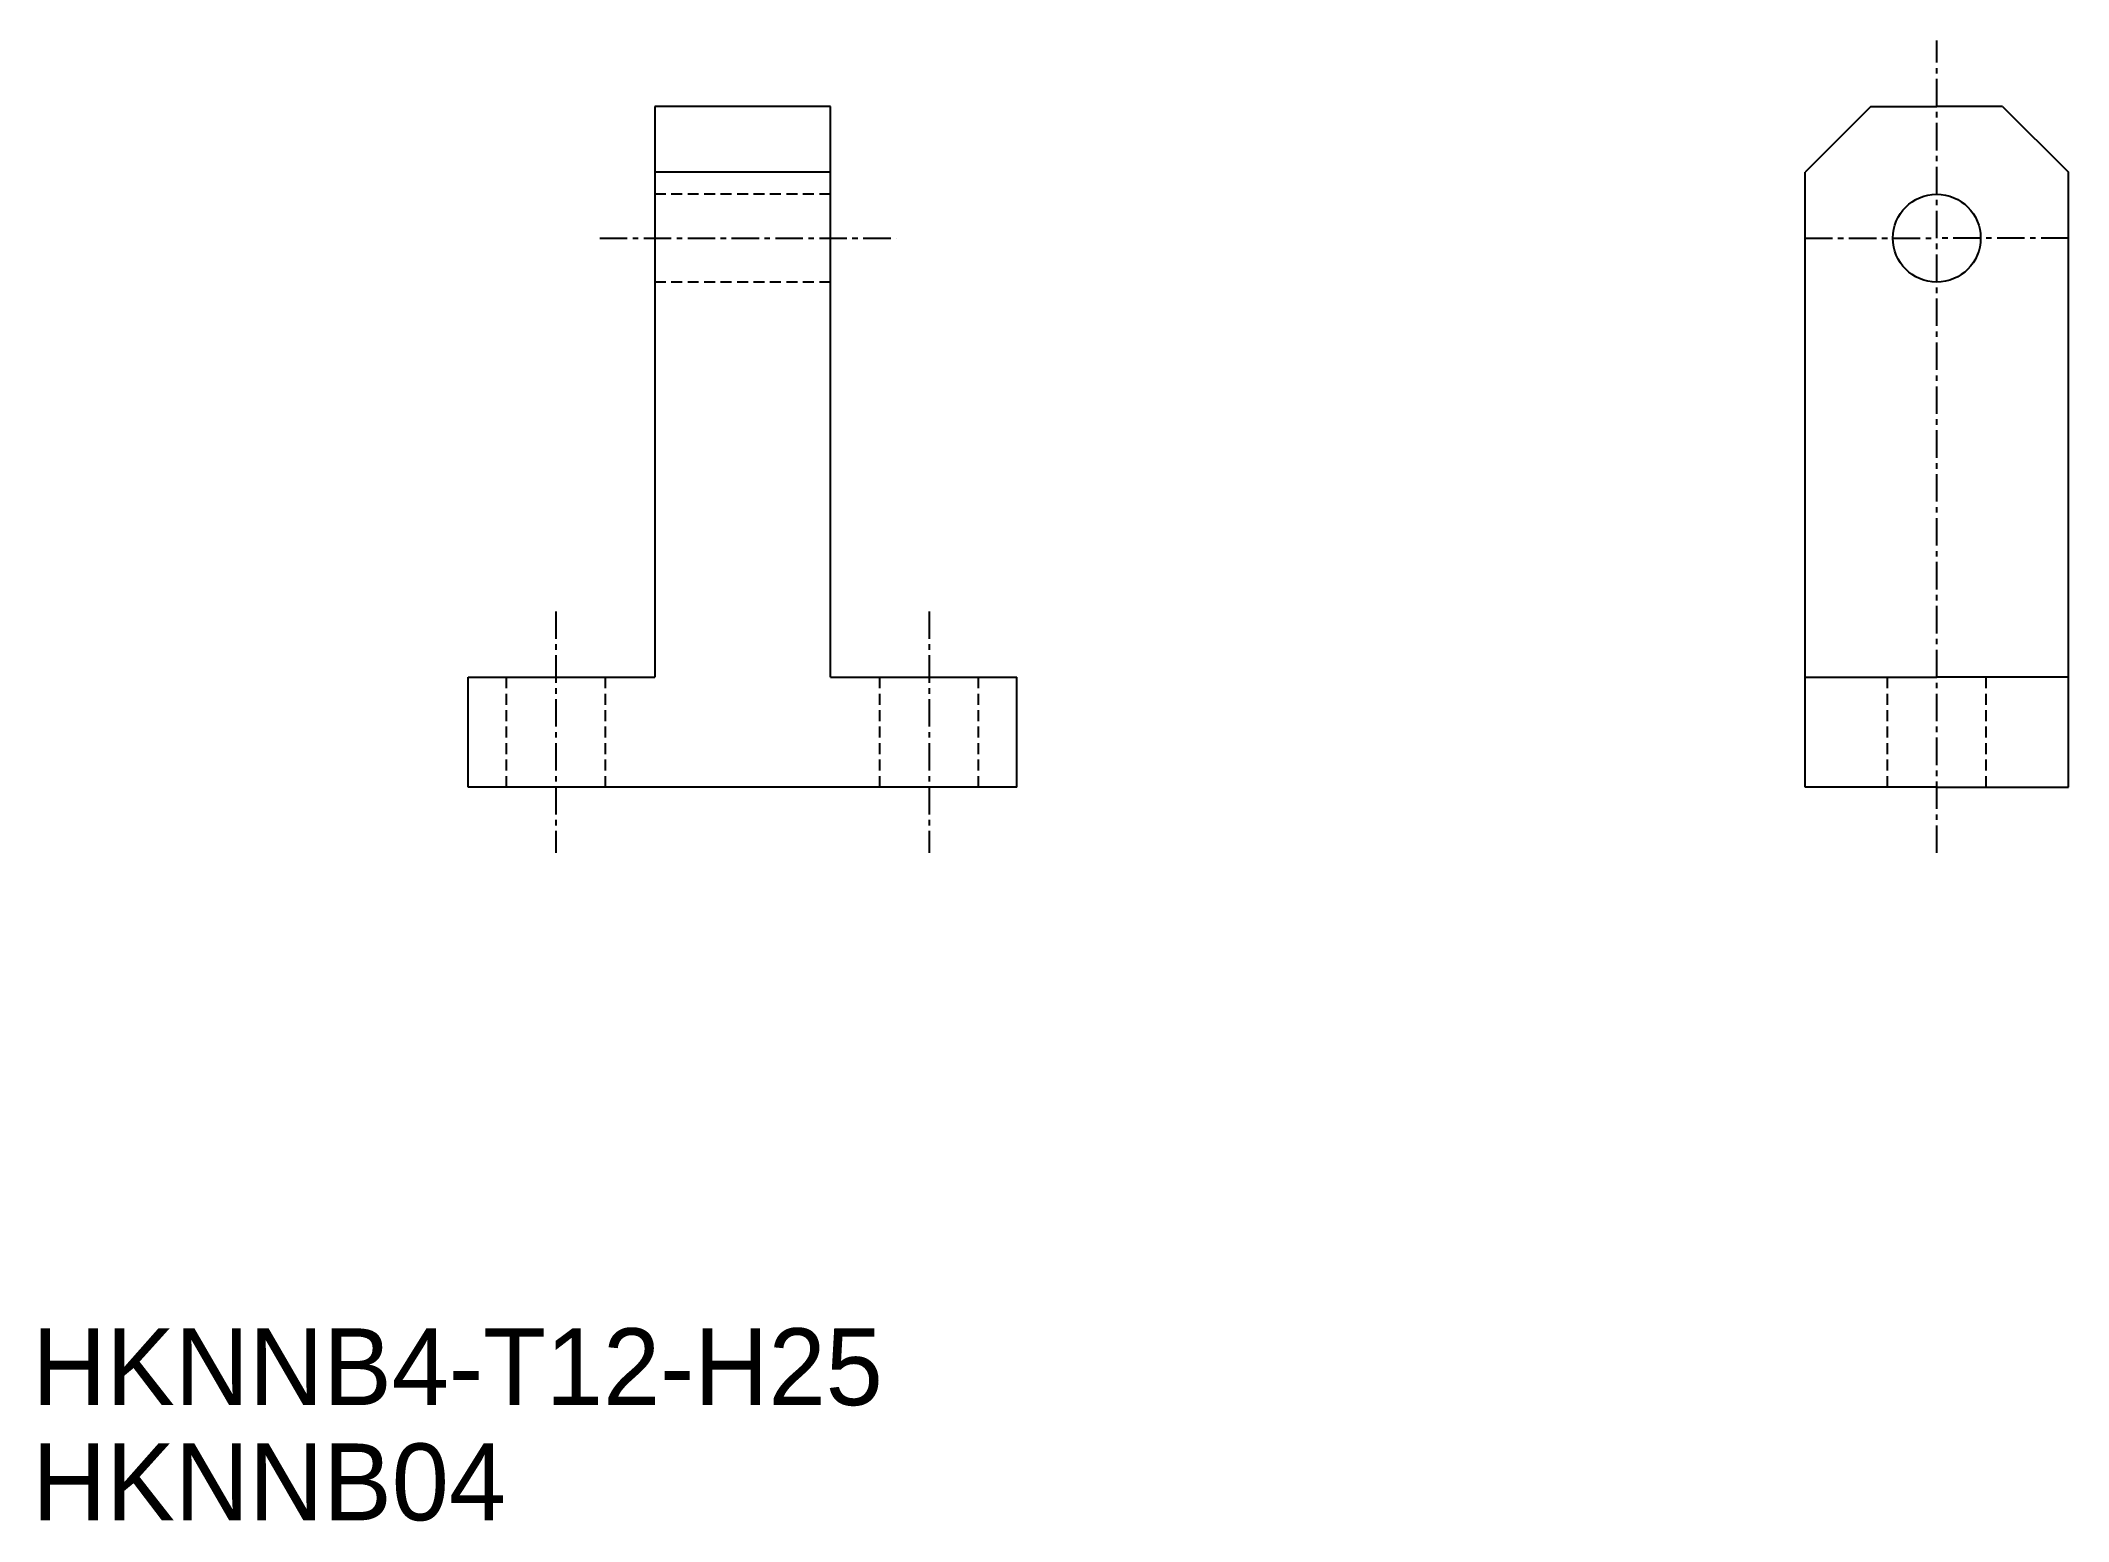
# Model space of a CAD drawing. Extents: x 0.8 to 93.2, y 0.9 to 68.3.
import ezdxf

# ---------------------------------------------------------------- set-up
doc = ezdxf.new("R2010")
doc.units = 0
doc.linetypes.add('CENTER', pattern=[2, 1.25, -0.25, 0.25, -0.25])
doc.linetypes.add('DASHED', pattern=[0.75, 0.5, -0.25])
doc.layers.get('0').update_dxf_attribs({"linetype": 'CONTINUOUS'})
doc.layers.add('CENTER', color=1, linetype='CENTER')

msp = doc.modelspace()

# ---------------------------------------------------------------- linework, layer by layer
at = {"color": 7, "linetype": 'CONTINUOUS'}
for p, q in [((28.819, 65.33), (28.819, 39.33)), ((36.819, 65.33), (28.819, 65.33)), ((36.819, 39.33), (36.819, 65.33)), ((84.223, 65.33), (81.223, 62.33)), ((84.223, 65.33), (87.223, 65.33)), ((90.223, 65.33), (87.223, 65.33)), ((90.223, 65.33), (93.223, 62.33)), ((36.819, 62.33), (28.819, 62.33)), ((81.223, 34.33), (81.223, 62.33)), ((93.223, 34.33), (93.223, 62.33)), ((20.319, 34.33), (20.319, 39.33)), ((20.319, 39.33), (28.819, 39.33)), ((36.819, 39.33), (45.319, 39.33)), ((45.319, 34.33), (45.319, 39.33)), ((81.223, 39.33), (87.223, 39.33)), ((93.223, 39.33), (87.223, 39.33)), ((45.319, 34.33), (20.319, 34.33)), ((87.223, 34.33), (81.223, 34.33)), ((87.223, 34.33), (93.223, 34.33))]:
    msp.add_line(p, q, dxfattribs=at)
at = {"color": 3, "linetype": 'DASHED'}
for p, q in [((36.819, 61.33), (28.819, 61.33)), ((36.819, 57.33), (28.819, 57.33)), ((22.069, 34.33), (22.069, 39.33)), ((26.569, 34.33), (26.569, 39.33)), ((39.069, 34.33), (39.069, 39.33)), ((43.569, 34.33), (43.569, 39.33)), ((84.973, 34.33), (84.973, 39.33)), ((89.473, 34.33), (89.473, 39.33))]:
    msp.add_line(p, q, dxfattribs=at)
at = {"color": 7, "linetype": 'CONTINUOUS'}
msp.add_circle((87.223, 59.33), 2, dxfattribs=at)
at = {"layer": 'CENTER', "color": 1, "linetype": 'CENTER'}
for p, q in [((87.223, 31.33), (87.223, 68.33)), ((26.319, 59.33), (39.819, 59.33)), ((81.223, 59.33), (87.223, 59.33)), ((93.223, 59.33), (87.223, 59.33)), ((24.319, 42.33), (24.319, 31.33)), ((41.319, 42.33), (41.319, 31.33))]:
    msp.add_line(p, q, dxfattribs=at)

# ---------------------------------------------------------------- texts
at = {"color": 7, "linetype": 'CONTINUOUS'}
for s, p in [('HKNNB4-T12-H25', (0.455, 6.175)), ('HKNNB04', (0.455, 0.929))]:
    msp.add_text(s, height=3.5, dxfattribs=at).set_placement(p)

doc.saveas('drawing.dxf')
